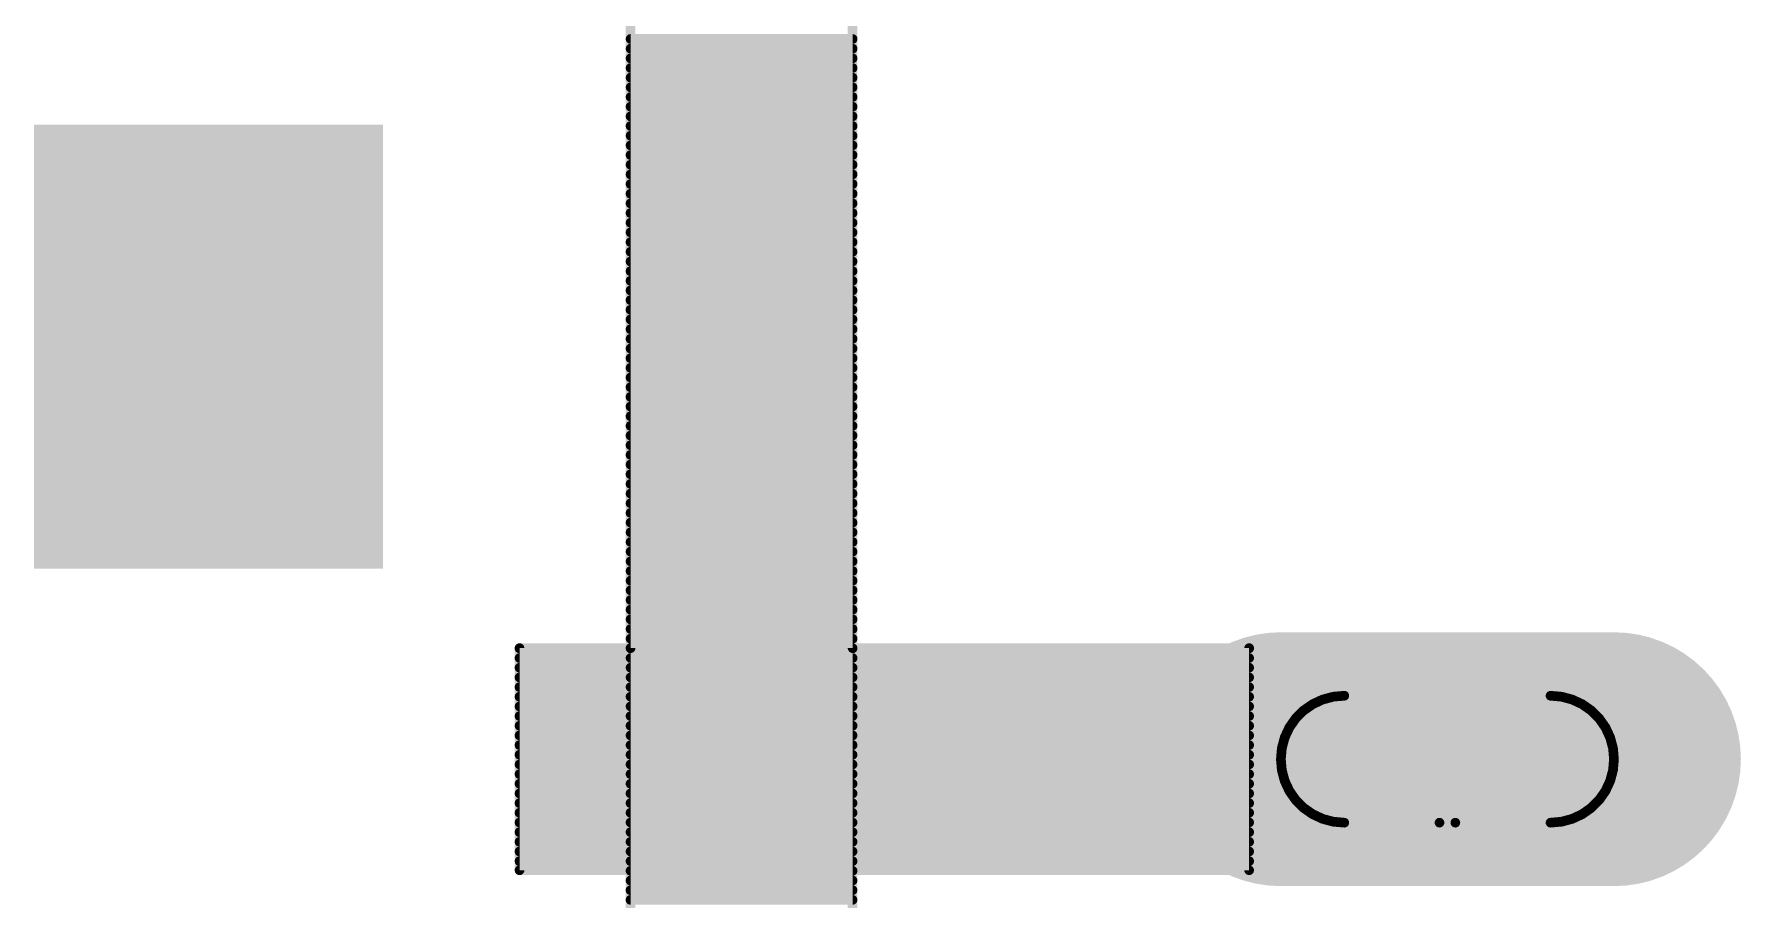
# Model space of a CAD drawing. Extents: x -25.1 to 38.2, y -27.2 to 27.2.
# Drawn here: x 11.35 to 38.25, y -13.72 to -0.08 of the extents above; entities that cross this region are included whole.
import ezdxf

# ---------------------------------------------------------------- set-up
doc = ezdxf.new("R2010")
doc.units = 0
doc.layers.add('29', color=253, linetype='CONTINUOUS')
doc.layers.add('30', color=253, linetype='CONTINUOUS')

# ---------------------------------------------------------------- blocks, each defined once
blk = doc.blocks.new('LONGP100')
at = {"const_width": 1}
blk.add_lwpolyline([(-0.5, 0), (0.5, 0)], dxfattribs=at)
at = {"const_width": 0.5}
for points in [[(-0.5, 0.25, 1), (-0.5, -0.25)], [(0.5, -0.25, 1), (0.5, 0.25)]]:
    blk.add_lwpolyline(points, format="xyb", dxfattribs=at)
blk = doc.blocks.new('RECT')
blk.add_solid([(-0.5, -0.5), (0.5, -0.5), (-0.5, 0.5), (0.5, 0.5)])

msp = doc.modelspace()

# ---------------------------------------------------------------- linework, layer by layer
at = {"layer": '29', "const_width": 0.1524}
for points in [[(20.75, -9.75), (20.75, 20)], [(24.25, 20), (24.25, -9.75)], [(20.75, -0.1524), (24.25, -0.1524)], [(20.75, -0.3048), (24.25, -0.3048)], [(20.75, -0.4572), (24.25, -0.4572)], [(20.75, -0.6096), (24.25, -0.6096)], [(20.75, -0.762), (24.25, -0.762)], [(20.75, -0.9144), (24.25, -0.9144)], [(20.75, -1.0668), (24.25, -1.0668)], [(20.75, -1.2192), (24.25, -1.2192)], [(20.75, -1.3716), (24.25, -1.3716)], [(20.75, -1.524), (24.25, -1.524)], [(20.75, -1.6764), (24.25, -1.6764)], [(20.75, -1.8288), (24.25, -1.8288)], [(20.75, -1.9812), (24.25, -1.9812)], [(20.75, -2.1336), (24.25, -2.1336)], [(20.75, -2.286), (24.25, -2.286)], [(20.75, -2.4384), (24.25, -2.4384)], [(20.75, -2.5908), (24.25, -2.5908)], [(20.75, -2.7432), (24.25, -2.7432)], [(20.75, -2.8956), (24.25, -2.8956)], [(20.75, -3.048), (24.25, -3.048)], [(20.75, -3.2004), (24.25, -3.2004)], [(20.75, -3.3528), (24.25, -3.3528)], [(20.75, -3.5052), (24.25, -3.5052)], [(20.75, -3.6576), (24.25, -3.6576)], [(20.75, -3.81), (24.25, -3.81)], [(20.75, -3.9624), (24.25, -3.9624)], [(20.75, -4.1148), (24.25, -4.1148)], [(20.75, -4.2672), (24.25, -4.2672)], [(20.75, -4.4196), (24.25, -4.4196)], [(20.75, -4.572), (24.25, -4.572)], [(20.75, -4.7244), (24.25, -4.7244)], [(20.75, -4.8768), (24.25, -4.8768)], [(20.75, -5.0292), (24.25, -5.0292)], [(20.75, -5.1816), (24.25, -5.1816)], [(20.75, -5.334), (24.25, -5.334)], [(20.75, -5.4864), (24.25, -5.4864)], [(20.75, -5.6388), (24.25, -5.6388)], [(20.75, -5.7912), (24.25, -5.7912)], [(20.75, -5.9436), (24.25, -5.9436)], [(20.75, -6.096), (24.25, -6.096)], [(20.75, -6.2484), (24.25, -6.2484)], [(20.75, -6.4008), (24.25, -6.4008)], [(20.75, -6.5532), (24.25, -6.5532)], [(20.75, -6.7056), (24.25, -6.7056)], [(20.75, -6.858), (24.25, -6.858)], [(20.75, -7.0104), (24.25, -7.0104)], [(20.75, -7.1628), (24.25, -7.1628)], [(20.75, -7.3152), (24.25, -7.3152)], [(20.75, -7.4676), (24.25, -7.4676)], [(20.75, -7.62), (24.25, -7.62)], [(20.75, -7.7724), (24.25, -7.7724)], [(20.75, -7.9248), (24.25, -7.9248)], [(20.75, -8.0772), (24.25, -8.0772)], [(20.75, -8.2296), (24.25, -8.2296)], [(20.75, -8.382), (24.25, -8.382)], [(20.75, -8.5344), (24.25, -8.5344)], [(20.75, -8.6868), (24.25, -8.6868)], [(20.75, -8.8392), (24.25, -8.8392)], [(20.75, -8.9916), (24.25, -8.9916)], [(20.75, -9.144), (24.25, -9.144)], [(20.75, -9.2964), (24.25, -9.2964)], [(20.75, -9.4488), (24.25, -9.4488)], [(19, -13.25), (19, -9.75)], [(19, -9.75), (30.5, -9.75)], [(19, -9.7536), (30.5, -9.7536)], [(20.75, -9.6012), (24.25, -9.6012)], [(24.25, -9.75), (20.75, -9.75)], [(30.5, -9.75), (30.5, -13.25)], [(19, -9.906), (30.5, -9.906)], [(19, -10.0584), (30.5, -10.0584)], [(19, -10.2108), (30.5, -10.2108)], [(19, -10.3632), (30.5, -10.3632)], [(19, -10.5156), (30.5, -10.5156)], [(31.5, -10.634), (31.658, -10.5603)], [(31.658, -10.5603), (31.8264, -10.5152)], [(31.8248, -10.5156), (35.4252, -10.5156)], [(31.8264, -10.5152), (32, -10.5)], [(32, -10.5), (35.25, -10.5)], [(35.25, -10.5), (35.4236, -10.5152)], [(35.4236, -10.5152), (35.592, -10.5603)], [(35.592, -10.5603), (35.75, -10.634)], [(19, -10.668), (30.5, -10.668)], [(19, -10.8204), (30.5, -10.8204)], [(31.234, -10.8572), (31.3572, -10.734)], [(31.2708, -10.8204), (35.9792, -10.8204)], [(31.3572, -10.734), (31.5, -10.634)], [(31.4514, -10.668), (35.7986, -10.668)], [(35.75, -10.634), (35.8928, -10.734)], [(35.8928, -10.734), (36.016, -10.8572)], [(19, -10.9728), (30.5, -10.9728)], [(31.0603, -11.158), (31.134, -11)], [(31.134, -11), (31.234, -10.8572)], [(31.153, -10.9728), (36.097, -10.9728)], [(36.016, -10.8572), (36.116, -11)], [(36.116, -11), (36.1897, -11.158)], [(19, -11.1252), (30.5, -11.1252)], [(19, -11.2776), (30.5, -11.2776)], [(31, -11.5), (31.0152, -11.3264)], [(31.0152, -11.3264), (31.0603, -11.158)], [(31.0283, -11.2776), (36.2217, -11.2776)], [(31.0756, -11.1252), (36.1744, -11.1252)], [(36.1897, -11.158), (36.2348, -11.3264)], [(36.2348, -11.3264), (36.25, -11.5)], [(19, -11.43), (30.5, -11.43)], [(19, -11.5824), (30.5, -11.5824)], [(31.0152, -11.6736), (31, -11.5)], [(31.0061, -11.43), (36.2439, -11.43)], [(31.0072, -11.5824), (36.2428, -11.5824)], [(36.25, -11.5), (36.2348, -11.6736)], [(19, -11.7348), (30.5, -11.7348)], [(19, -11.8872), (30.5, -11.8872)], [(31.0603, -11.842), (31.0152, -11.6736)], [(31.0316, -11.7348), (36.2184, -11.7348)], [(31.134, -12), (31.0603, -11.842)], [(31.0814, -11.8872), (36.1686, -11.8872)], [(36.1897, -11.842), (36.116, -12)], [(36.2348, -11.6736), (36.1897, -11.842)], [(19, -12.0396), (30.5, -12.0396)], [(31.234, -12.1428), (31.134, -12)], [(31.1617, -12.0396), (36.0883, -12.0396)], [(31.3572, -12.266), (31.234, -12.1428)], [(36.016, -12.1428), (35.8928, -12.266)], [(36.116, -12), (36.016, -12.1428)], [(19, -12.192), (30.5, -12.192)], [(19, -12.3444), (30.5, -12.3444)], [(31.2832, -12.192), (35.9668, -12.192)], [(31.5, -12.366), (31.3572, -12.266)], [(31.4691, -12.3444), (35.7809, -12.3444)], [(31.658, -12.4397), (31.5, -12.366)], [(31.8264, -12.4848), (31.658, -12.4397)], [(35.592, -12.4397), (35.4236, -12.4848)], [(35.75, -12.366), (35.592, -12.4397)], [(35.8928, -12.266), (35.75, -12.366)], [(19, -12.4968), (30.5, -12.4968)], [(19, -12.6492), (30.5, -12.6492)], [(32, -12.5), (31.8264, -12.4848)], [(31.9634, -12.4968), (35.2866, -12.4968)], [(33.5, -12.5), (32, -12.5)], [(35.25, -12.5), (33.5, -12.5)], [(35.4236, -12.4848), (35.25, -12.5)], [(19, -12.8016), (30.5, -12.8016)], [(19, -12.954), (30.5, -12.954)], [(19, -13.1064), (30.5, -13.1064)], [(30.5, -13.25), (19, -13.25)]]:
    msp.add_lwpolyline(points, dxfattribs=at)
at = {"layer": '29', "const_width": 0.0762}
for points in [[(20.75, -0.1143, 1), (20.75, -0.1905)], [(20.75, -0.2667, 1), (20.75, -0.3429)], [(24.25, -0.1905, 1), (24.25, -0.1143)], [(24.25, -0.3429, 1), (24.25, -0.2667)], [(20.75, -0.4191, 1), (20.75, -0.4953)], [(20.75, -0.5715, 1), (20.75, -0.6477)], [(24.25, -0.4953, 1), (24.25, -0.4191)], [(24.25, -0.6477, 1), (24.25, -0.5715)], [(20.75, -0.7239, 1), (20.75, -0.8001)], [(24.25, -0.8001, 1), (24.25, -0.7239)], [(20.75, -0.8763, 1), (20.75, -0.9525)], [(20.75, -1.0287, 1), (20.75, -1.1049)], [(24.25, -0.9525, 1), (24.25, -0.8763)], [(24.25, -1.1049, 1), (24.25, -1.0287)], [(20.75, -1.1811, 1), (20.75, -1.2573)], [(20.75, -1.3335, 1), (20.75, -1.4097)], [(24.25, -1.2573, 1), (24.25, -1.1811)], [(24.25, -1.4097, 1), (24.25, -1.3335)], [(20.75, -1.4859, 1), (20.75, -1.5621)], [(20.75, -1.6383, 1), (20.75, -1.7145)], [(24.25, -1.5621, 1), (24.25, -1.4859)], [(24.25, -1.7145, 1), (24.25, -1.6383)], [(20.75, -1.7907, 1), (20.75, -1.8669)], [(24.25, -1.8669, 1), (24.25, -1.7907)], [(20.75, -1.9431, 1), (20.75, -2.0193)], [(20.75, -2.0955, 1), (20.75, -2.1717)], [(24.25, -2.0193, 1), (24.25, -1.9431)], [(24.25, -2.1717, 1), (24.25, -2.0955)], [(20.75, -2.2479, 1), (20.75, -2.3241)], [(20.75, -2.4003, 1), (20.75, -2.4765)], [(24.25, -2.3241, 1), (24.25, -2.2479)], [(24.25, -2.4765, 1), (24.25, -2.4003)], [(20.75, -2.5527, 1), (20.75, -2.6289)], [(20.75, -2.7051, 1), (20.75, -2.7813)], [(24.25, -2.6289, 1), (24.25, -2.5527)], [(24.25, -2.7813, 1), (24.25, -2.7051)], [(20.75, -2.8575, 1), (20.75, -2.9337)], [(24.25, -2.9337, 1), (24.25, -2.8575)], [(20.75, -3.0099, 1), (20.75, -3.0861)], [(20.75, -3.1623, 1), (20.75, -3.2385)], [(24.25, -3.0861, 1), (24.25, -3.0099)], [(24.25, -3.2385, 1), (24.25, -3.1623)], [(20.75, -3.3147, 1), (20.75, -3.3909)], [(20.75, -3.4671, 1), (20.75, -3.5433)], [(24.25, -3.3909, 1), (24.25, -3.3147)], [(24.25, -3.5433, 1), (24.25, -3.4671)], [(20.75, -3.6195, 1), (20.75, -3.6957)], [(20.75, -3.7719, 1), (20.75, -3.8481)], [(24.25, -3.6957, 1), (24.25, -3.6195)], [(24.25, -3.8481, 1), (24.25, -3.7719)], [(20.75, -3.9243, 1), (20.75, -4.0005)], [(24.25, -4.0005, 1), (24.25, -3.9243)], [(20.75, -4.0767, 1), (20.75, -4.1529)], [(20.75, -4.2291, 1), (20.75, -4.3053)], [(24.25, -4.1529, 1), (24.25, -4.0767)], [(24.25, -4.3053, 1), (24.25, -4.2291)], [(20.75, -4.3815, 1), (20.75, -4.4577)], [(20.75, -4.5339, 1), (20.75, -4.6101)], [(24.25, -4.4577, 1), (24.25, -4.3815)], [(24.25, -4.6101, 1), (24.25, -4.5339)], [(20.75, -4.6863, 1), (20.75, -4.7625)], [(20.75, -4.8387, 1), (20.75, -4.9149)], [(24.25, -4.7625, 1), (24.25, -4.6863)], [(24.25, -4.9149, 1), (24.25, -4.8387)], [(20.75, -4.9911, 1), (20.75, -5.0673)], [(20.75, -5.1435, 1), (20.75, -5.2197)], [(24.25, -5.0673, 1), (24.25, -4.9911)], [(24.25, -5.2197, 1), (24.25, -5.1435)], [(20.75, -5.2959, 1), (20.75, -5.3721)], [(24.25, -5.3721, 1), (24.25, -5.2959)], [(20.75, -5.4483, 1), (20.75, -5.5245)], [(20.75, -5.6007, 1), (20.75, -5.6769)], [(24.25, -5.5245, 1), (24.25, -5.4483)], [(24.25, -5.6769, 1), (24.25, -5.6007)], [(20.75, -5.7531, 1), (20.75, -5.8293)], [(20.75, -5.9055, 1), (20.75, -5.9817)], [(24.25, -5.8293, 1), (24.25, -5.7531)], [(24.25, -5.9817, 1), (24.25, -5.9055)], [(20.75, -6.0579, 1), (20.75, -6.1341)], [(20.75, -6.2103, 1), (20.75, -6.2865)], [(24.25, -6.1341, 1), (24.25, -6.0579)], [(24.25, -6.2865, 1), (24.25, -6.2103)], [(20.75, -6.3627, 1), (20.75, -6.4389)], [(24.25, -6.4389, 1), (24.25, -6.3627)], [(20.75, -6.5151, 1), (20.75, -6.5913)], [(20.75, -6.6675, 1), (20.75, -6.7437)], [(24.25, -6.5913, 1), (24.25, -6.5151)], [(24.25, -6.7437, 1), (24.25, -6.6675)], [(20.75, -6.8199, 1), (20.75, -6.8961)], [(20.75, -6.9723, 1), (20.75, -7.0485)], [(24.25, -6.8961, 1), (24.25, -6.8199)], [(24.25, -7.0485, 1), (24.25, -6.9723)], [(20.75, -7.1247, 1), (20.75, -7.2009)], [(20.75, -7.2771, 1), (20.75, -7.3533)], [(24.25, -7.2009, 1), (24.25, -7.1247)], [(24.25, -7.3533, 1), (24.25, -7.2771)], [(20.75, -7.4295, 1), (20.75, -7.5057)], [(24.25, -7.5057, 1), (24.25, -7.4295)], [(20.75, -7.5819, 1), (20.75, -7.6581)], [(20.75, -7.7343, 1), (20.75, -7.8105)], [(24.25, -7.6581, 1), (24.25, -7.5819)], [(24.25, -7.8105, 1), (24.25, -7.7343)], [(20.75, -7.8867, 1), (20.75, -7.9629)], [(20.75, -8.0391, 1), (20.75, -8.1153)], [(24.25, -7.9629, 1), (24.25, -7.8867)], [(24.25, -8.1153, 1), (24.25, -8.0391)], [(20.75, -8.1915, 1), (20.75, -8.2677)], [(20.75, -8.3439, 1), (20.75, -8.4201)], [(24.25, -8.2677, 1), (24.25, -8.1915)], [(24.25, -8.4201, 1), (24.25, -8.3439)], [(20.75, -8.4963, 1), (20.75, -8.5725)], [(24.25, -8.5725, 1), (24.25, -8.4963)], [(20.75, -8.6487, 1), (20.75, -8.7249)], [(20.75, -8.8011, 1), (20.75, -8.8773)], [(24.25, -8.7249, 1), (24.25, -8.6487)], [(24.25, -8.8773, 1), (24.25, -8.8011)], [(20.75, -8.9535, 1), (20.75, -9.0297)], [(20.75, -9.1059, 1), (20.75, -9.1821)], [(24.25, -9.0297, 1), (24.25, -8.9535)], [(24.25, -9.1821, 1), (24.25, -9.1059)], [(20.75, -9.2583, 1), (20.75, -9.3345)], [(20.75, -9.4107, 1), (20.75, -9.4869)], [(24.25, -9.3345, 1), (24.25, -9.2583)], [(24.25, -9.4869, 1), (24.25, -9.4107)], [(19.0381, -9.75, 1), (18.9619, -9.75)], [(19, -9.7119, 1), (19, -9.7881)], [(19, -9.7155, 1), (19, -9.7917)], [(20.75, -9.5631, 1), (20.75, -9.6393)], [(20.75, -9.7119, 1), (20.75, -9.7881)], [(24.25, -9.6393, 1), (24.25, -9.5631)], [(24.25, -9.7881, 1), (24.25, -9.7119)], [(30.5381, -9.75, 1), (30.4619, -9.75)], [(30.5, -9.7881, 1), (30.5, -9.7119)], [(30.5, -9.7917, 1), (30.5, -9.7155)], [(19, -9.8679, 1), (19, -9.9441)], [(20.7119, -9.75, 1), (20.7881, -9.75)], [(24.2119, -9.75, 1), (24.2881, -9.75)], [(30.5, -9.9441, 1), (30.5, -9.8679)], [(19, -10.0203, 1), (19, -10.0965)], [(19, -10.1727, 1), (19, -10.2489)], [(30.5, -10.0965, 1), (30.5, -10.0203)], [(30.5, -10.2489, 1), (30.5, -10.1727)], [(19, -10.3251, 1), (19, -10.4013)], [(19, -10.4775, 1), (19, -10.5537)], [(30.5, -10.4013, 1), (30.5, -10.3251)], [(30.5, -10.5537, 1), (30.5, -10.4775)], [(31.6481, -10.5235, 1), (31.6678, -10.5971)], [(31.6741, -10.5948, 1), (31.6419, -10.5258)], [(31.8248, -10.4775, 1), (31.8248, -10.5537)], [(31.823, -10.4772, 1), (31.8297, -10.5531)], [(31.8362, -10.552, 1), (31.8165, -10.4784)], [(32, -10.4619, 1), (32, -10.5381)], [(32.0033, -10.538, 1), (31.9967, -10.462)], [(35.2533, -10.462, 1), (35.2467, -10.538)], [(35.25, -10.5381, 1), (35.25, -10.4619)], [(35.4335, -10.4784, 1), (35.4138, -10.552)], [(35.4203, -10.5531, 1), (35.427, -10.4772)], [(35.4252, -10.5537, 1), (35.4252, -10.4775)], [(35.6081, -10.5258, 1), (35.5759, -10.5948)], [(35.5822, -10.5971, 1), (35.6019, -10.5235)], [(19, -10.6299, 1), (19, -10.7061)], [(19, -10.7823, 1), (19, -10.8585)], [(30.5, -10.7061, 1), (30.5, -10.6299)], [(30.5, -10.8585, 1), (30.5, -10.7823)], [(31.2708, -10.7823, 1), (31.2708, -10.8585)], [(31.3354, -10.7027, 1), (31.3791, -10.7652)], [(31.3842, -10.7609, 1), (31.3303, -10.707)], [(31.4514, -10.6299, 1), (31.4514, -10.7061)], [(31.4839, -10.5994, 1), (31.5161, -10.6685)], [(31.5219, -10.6652, 1), (31.4781, -10.6028)], [(35.7719, -10.6028, 1), (35.7281, -10.6652)], [(35.7339, -10.6685, 1), (35.7661, -10.5994)], [(35.7986, -10.7061, 1), (35.7986, -10.6299)], [(35.9197, -10.707, 1), (35.8658, -10.7609)], [(35.8709, -10.7652, 1), (35.9146, -10.7027)], [(35.9792, -10.8585, 1), (35.9792, -10.7823)], [(19, -10.9347, 1), (19, -11.0109)], [(30.5, -11.0109, 1), (30.5, -10.9347)], [(31.1028, -10.9781, 1), (31.1652, -11.0219)], [(31.1685, -11.0161, 1), (31.0994, -10.9839)], [(31.153, -10.9347, 1), (31.153, -11.0109)], [(31.207, -10.8303, 1), (31.2609, -10.8842)], [(31.2652, -10.8791, 1), (31.2027, -10.8354)], [(36.0473, -10.8354, 1), (35.9848, -10.8791)], [(35.9891, -10.8842, 1), (36.043, -10.8303)], [(36.1506, -10.9839, 1), (36.0815, -11.0161)], [(36.0848, -11.0219, 1), (36.1472, -10.9781)], [(36.097, -11.0109, 1), (36.097, -10.9347)], [(19, -11.0871, 1), (19, -11.1633)], [(19, -11.2395, 1), (19, -11.3157)], [(30.5, -11.1633, 1), (30.5, -11.0871)], [(30.5, -11.3157, 1), (30.5, -11.2395)], [(30.9784, -11.3165, 1), (31.052, -11.3362)], [(31.0531, -11.3297, 1), (30.9772, -11.323)], [(31.0283, -11.2395, 1), (31.0283, -11.3157)], [(31.0258, -11.1419, 1), (31.0948, -11.1741)], [(31.0971, -11.1678, 1), (31.0235, -11.1481)], [(31.0756, -11.0871, 1), (31.0756, -11.1633)], [(36.2265, -11.1481, 1), (36.1529, -11.1678)], [(36.1552, -11.1741, 1), (36.2242, -11.1419)], [(36.1744, -11.1633, 1), (36.1744, -11.0871)], [(36.2728, -11.323, 1), (36.1969, -11.3297)], [(36.198, -11.3362, 1), (36.2716, -11.3165)], [(36.2217, -11.3157, 1), (36.2217, -11.2395)], [(19, -11.3919, 1), (19, -11.4681)], [(19, -11.5443, 1), (19, -11.6205)], [(30.5, -11.4681, 1), (30.5, -11.3919)], [(30.5, -11.6205, 1), (30.5, -11.5443)], [(31.038, -11.4967, 1), (30.962, -11.5033)], [(30.962, -11.4967, 1), (31.038, -11.5033)], [(31.0061, -11.3919, 1), (31.0061, -11.4681)], [(31.0072, -11.5443, 1), (31.0072, -11.6205)], [(36.288, -11.5033, 1), (36.212, -11.4967)], [(36.212, -11.5033, 1), (36.288, -11.4967)], [(36.2428, -11.6205, 1), (36.2428, -11.5443)], [(36.2439, -11.4681, 1), (36.2439, -11.3919)], [(19, -11.6967, 1), (19, -11.7729)], [(19, -11.8491, 1), (19, -11.9253)], [(30.5, -11.7729, 1), (30.5, -11.6967)], [(30.5, -11.9253, 1), (30.5, -11.8491)], [(31.052, -11.6638, 1), (30.9784, -11.6835)], [(30.9772, -11.677, 1), (31.0531, -11.6703)], [(31.0316, -11.6967, 1), (31.0316, -11.7729)], [(31.0948, -11.8259, 1), (31.0258, -11.8581)], [(31.0235, -11.8519, 1), (31.0971, -11.8322)], [(31.0814, -11.8491, 1), (31.0814, -11.9253)], [(36.1529, -11.8322, 1), (36.2265, -11.8519)], [(36.2242, -11.8581, 1), (36.1552, -11.8259)], [(36.1686, -11.9253, 1), (36.1686, -11.8491)], [(36.1969, -11.6703, 1), (36.2728, -11.677)], [(36.2716, -11.6835, 1), (36.198, -11.6638)], [(36.2184, -11.7729, 1), (36.2184, -11.6967)], [(19, -12.0015, 1), (19, -12.0777)], [(30.5, -12.0777, 1), (30.5, -12.0015)], [(31.1652, -11.9781, 1), (31.1028, -12.0219)], [(31.0994, -12.0161, 1), (31.1685, -11.9839)], [(31.1617, -12.0015, 1), (31.1617, -12.0777)], [(31.2609, -12.1158, 1), (31.207, -12.1697)], [(31.2027, -12.1646, 1), (31.2652, -12.1209)], [(35.9848, -12.1209, 1), (36.0473, -12.1646)], [(36.043, -12.1697, 1), (35.9891, -12.1158)], [(36.0815, -11.9839, 1), (36.1506, -12.0161)], [(36.1472, -12.0219, 1), (36.0848, -11.9781)], [(36.0883, -12.0777, 1), (36.0883, -12.0015)], [(19, -12.1539, 1), (19, -12.2301)], [(19, -12.3063, 1), (19, -12.3825)], [(30.5, -12.2301, 1), (30.5, -12.1539)], [(30.5, -12.3825, 1), (30.5, -12.3063)], [(31.2832, -12.1539, 1), (31.2832, -12.2301)], [(31.3791, -12.2348, 1), (31.3354, -12.2973)], [(31.3303, -12.293, 1), (31.3842, -12.2391)], [(31.4691, -12.3063, 1), (31.4691, -12.3825)], [(31.5161, -12.3315, 1), (31.4839, -12.4006)], [(31.4781, -12.3972, 1), (31.5219, -12.3348)], [(31.6678, -12.4029, 1), (31.6481, -12.4765)], [(31.6419, -12.4742, 1), (31.6741, -12.4052)], [(35.5759, -12.4052, 1), (35.6081, -12.4742)], [(35.6019, -12.4765, 1), (35.5822, -12.4029)], [(35.7281, -12.3348, 1), (35.7719, -12.3972)], [(35.7661, -12.4006, 1), (35.7339, -12.3315)], [(35.7809, -12.3825, 1), (35.7809, -12.3063)], [(35.8658, -12.2391, 1), (35.9197, -12.293)], [(35.9146, -12.2973, 1), (35.8709, -12.2348)], [(35.9668, -12.2301, 1), (35.9668, -12.1539)], [(19, -12.4587, 1), (19, -12.5349)], [(19, -12.6111, 1), (19, -12.6873)], [(30.5, -12.5349, 1), (30.5, -12.4587)], [(30.5, -12.6873, 1), (30.5, -12.6111)], [(31.8297, -12.4469, 1), (31.823, -12.5228)], [(31.8165, -12.5216, 1), (31.8362, -12.448)], [(31.9634, -12.4587, 1), (31.9634, -12.5349)], [(32, -12.4619, 1), (32, -12.5381)], [(31.9967, -12.538, 1), (32.0033, -12.462)], [(33.5, -12.4619, 1), (33.5, -12.5381)], [(33.5, -12.5381, 1), (33.5, -12.4619)], [(35.2467, -12.462, 1), (35.2533, -12.538)], [(35.25, -12.5381, 1), (35.25, -12.4619)], [(35.2866, -12.5349, 1), (35.2866, -12.4587)], [(35.4138, -12.448, 1), (35.4335, -12.5216)], [(35.427, -12.5228, 1), (35.4203, -12.4469)], [(19, -12.7635, 1), (19, -12.8397)], [(19, -12.9159, 1), (19, -12.9921)], [(30.5, -12.8397, 1), (30.5, -12.7635)], [(30.5, -12.9921, 1), (30.5, -12.9159)], [(19, -13.0683, 1), (19, -13.1445)], [(19, -13.2119, 1), (19, -13.2881)], [(30.5, -13.1445, 1), (30.5, -13.0683)], [(30.5, -13.2881, 1), (30.5, -13.2119)], [(18.9619, -13.25, 1), (19.0381, -13.25)], [(30.4619, -13.25, 1), (30.5381, -13.25)]]:
    msp.add_lwpolyline(points, format="xyb", dxfattribs=at)
at = {"layer": '30', "const_width": 0.1524}
for points in [[(20.75, 9.75), (20.75, -20)], [(24.25, -20), (24.25, 9.75)], [(20.75, -0.1524), (24.25, -0.1524)], [(20.75, -0.3048), (24.25, -0.3048)], [(20.75, -0.4572), (24.25, -0.4572)], [(20.75, -0.6096), (24.25, -0.6096)], [(20.75, -0.762), (24.25, -0.762)], [(20.75, -0.9144), (24.25, -0.9144)], [(20.75, -1.0668), (24.25, -1.0668)], [(20.75, -1.2192), (24.25, -1.2192)], [(20.75, -1.3716), (24.25, -1.3716)], [(20.75, -1.524), (24.25, -1.524)], [(20.75, -1.6764), (24.25, -1.6764)], [(20.75, -1.8288), (24.25, -1.8288)], [(20.75, -1.9812), (24.25, -1.9812)], [(20.75, -2.1336), (24.25, -2.1336)], [(20.75, -2.286), (24.25, -2.286)], [(20.75, -2.4384), (24.25, -2.4384)], [(20.75, -2.5908), (24.25, -2.5908)], [(20.75, -2.7432), (24.25, -2.7432)], [(20.75, -2.8956), (24.25, -2.8956)], [(20.75, -3.048), (24.25, -3.048)], [(20.75, -3.2004), (24.25, -3.2004)], [(20.75, -3.3528), (24.25, -3.3528)], [(20.75, -3.5052), (24.25, -3.5052)], [(20.75, -3.6576), (24.25, -3.6576)], [(20.75, -3.81), (24.25, -3.81)], [(20.75, -3.9624), (24.25, -3.9624)], [(20.75, -4.1148), (24.25, -4.1148)], [(20.75, -4.2672), (24.25, -4.2672)], [(20.75, -4.4196), (24.25, -4.4196)], [(20.75, -4.572), (24.25, -4.572)], [(20.75, -4.7244), (24.25, -4.7244)], [(20.75, -4.8768), (24.25, -4.8768)], [(20.75, -5.0292), (24.25, -5.0292)], [(20.75, -5.1816), (24.25, -5.1816)], [(20.75, -5.334), (24.25, -5.334)], [(20.75, -5.4864), (24.25, -5.4864)], [(20.75, -5.6388), (24.25, -5.6388)], [(20.75, -5.7912), (24.25, -5.7912)], [(20.75, -5.9436), (24.25, -5.9436)], [(20.75, -6.096), (24.25, -6.096)], [(20.75, -6.2484), (24.25, -6.2484)], [(20.75, -6.4008), (24.25, -6.4008)], [(20.75, -6.5532), (24.25, -6.5532)], [(20.75, -6.7056), (24.25, -6.7056)], [(20.75, -6.858), (24.25, -6.858)], [(20.75, -7.0104), (24.25, -7.0104)], [(20.75, -7.1628), (24.25, -7.1628)], [(20.75, -7.3152), (24.25, -7.3152)], [(20.75, -7.4676), (24.25, -7.4676)], [(20.75, -7.62), (24.25, -7.62)], [(20.75, -7.7724), (24.25, -7.7724)], [(20.75, -7.9248), (24.25, -7.9248)], [(20.75, -8.0772), (24.25, -8.0772)], [(20.75, -8.2296), (24.25, -8.2296)], [(20.75, -8.382), (24.25, -8.382)], [(20.75, -8.5344), (24.25, -8.5344)], [(20.75, -8.6868), (24.25, -8.6868)], [(20.75, -8.8392), (24.25, -8.8392)], [(20.75, -8.9916), (24.25, -8.9916)], [(20.75, -9.144), (24.25, -9.144)], [(20.75, -9.2964), (24.25, -9.2964)], [(20.75, -9.4488), (24.25, -9.4488)], [(20.75, -9.6012), (24.25, -9.6012)], [(20.75, -9.7536), (24.25, -9.7536)], [(20.75, -9.906), (24.25, -9.906)], [(20.75, -10.0584), (24.25, -10.0584)], [(20.75, -10.2108), (24.25, -10.2108)], [(20.75, -10.3632), (24.25, -10.3632)], [(20.75, -10.5156), (24.25, -10.5156)], [(31.658, -10.5603), (31.5, -10.634)], [(31.8264, -10.5152), (31.658, -10.5603)], [(31.8248, -10.5156), (35.4252, -10.5156)], [(32, -10.5), (31.8264, -10.5152)], [(35.25, -10.5), (32, -10.5)], [(35.4236, -10.5152), (35.25, -10.5)], [(35.592, -10.5603), (35.4236, -10.5152)], [(35.75, -10.634), (35.592, -10.5603)], [(20.75, -10.668), (24.25, -10.668)], [(20.75, -10.8204), (24.25, -10.8204)], [(31.3572, -10.734), (31.234, -10.8572)], [(31.2708, -10.8204), (35.9792, -10.8204)], [(31.5, -10.634), (31.3572, -10.734)], [(31.4514, -10.668), (35.7986, -10.668)], [(35.8928, -10.734), (35.75, -10.634)], [(36.016, -10.8572), (35.8928, -10.734)], [(20.75, -10.9728), (24.25, -10.9728)], [(31.134, -11), (31.0603, -11.158)], [(31.234, -10.8572), (31.134, -11)], [(31.153, -10.9728), (36.097, -10.9728)], [(36.116, -11), (36.016, -10.8572)], [(36.1897, -11.158), (36.116, -11)], [(20.75, -11.1252), (24.25, -11.1252)], [(20.75, -11.2776), (24.25, -11.2776)], [(31.0152, -11.3264), (31, -11.5)], [(31.0603, -11.158), (31.0152, -11.3264)], [(31.0283, -11.2776), (36.2217, -11.2776)], [(31.0756, -11.1252), (36.1744, -11.1252)], [(36.2348, -11.3264), (36.1897, -11.158)], [(36.25, -11.5), (36.2348, -11.3264)], [(20.75, -11.43), (24.25, -11.43)], [(20.75, -11.5824), (24.25, -11.5824)], [(31, -11.5), (31.0152, -11.6736)], [(31.0061, -11.43), (36.2439, -11.43)], [(31.0072, -11.5824), (36.2428, -11.5824)], [(36.2348, -11.6736), (36.25, -11.5)], [(20.75, -11.7348), (24.25, -11.7348)], [(20.75, -11.8872), (24.25, -11.8872)], [(31.0152, -11.6736), (31.0603, -11.842)], [(31.0316, -11.7348), (36.2184, -11.7348)], [(31.0603, -11.842), (31.134, -12)], [(31.0814, -11.8872), (36.1686, -11.8872)], [(36.116, -12), (36.1897, -11.842)], [(36.1897, -11.842), (36.2348, -11.6736)], [(20.75, -12.0396), (24.25, -12.0396)], [(31.134, -12), (31.234, -12.1428)], [(31.1617, -12.0396), (36.0883, -12.0396)], [(31.234, -12.1428), (31.3572, -12.266)], [(35.8928, -12.266), (36.016, -12.1428)], [(36.016, -12.1428), (36.116, -12)], [(20.75, -12.192), (24.25, -12.192)], [(20.75, -12.3444), (24.25, -12.3444)], [(31.2832, -12.192), (35.9668, -12.192)], [(31.3572, -12.266), (31.5, -12.366)], [(31.4691, -12.3444), (35.7809, -12.3444)], [(31.5, -12.366), (31.658, -12.4397)], [(31.658, -12.4397), (31.8264, -12.4848)], [(35.4236, -12.4848), (35.592, -12.4397)], [(35.592, -12.4397), (35.75, -12.366)], [(35.75, -12.366), (35.8928, -12.266)], [(20.75, -12.4968), (24.25, -12.4968)], [(20.75, -12.6492), (24.25, -12.6492)], [(31.8264, -12.4848), (32, -12.5)], [(31.9634, -12.4968), (35.2866, -12.4968)], [(32, -12.5), (33.75, -12.5)], [(33.75, -12.5), (35.25, -12.5)], [(35.25, -12.5), (35.4236, -12.4848)], [(20.75, -12.8016), (24.25, -12.8016)], [(20.75, -12.954), (24.25, -12.954)], [(20.75, -13.1064), (24.25, -13.1064)], [(20.75, -13.2588), (24.25, -13.2588)], [(20.75, -13.4112), (24.25, -13.4112)], [(20.75, -13.5636), (24.25, -13.5636)], [(20.75, -13.716), (24.25, -13.716)]]:
    msp.add_lwpolyline(points, dxfattribs=at)
at = {"layer": '30', "const_width": 0.0762}
for points in [[(20.75, -0.1143, 1), (20.75, -0.1905)], [(20.75, -0.2667, 1), (20.75, -0.3429)], [(24.25, -0.1905, 1), (24.25, -0.1143)], [(24.25, -0.3429, 1), (24.25, -0.2667)], [(20.75, -0.4191, 1), (20.75, -0.4953)], [(20.75, -0.5715, 1), (20.75, -0.6477)], [(24.25, -0.4953, 1), (24.25, -0.4191)], [(24.25, -0.6477, 1), (24.25, -0.5715)], [(20.75, -0.7239, 1), (20.75, -0.8001)], [(24.25, -0.8001, 1), (24.25, -0.7239)], [(20.75, -0.8763, 1), (20.75, -0.9525)], [(20.75, -1.0287, 1), (20.75, -1.1049)], [(24.25, -0.9525, 1), (24.25, -0.8763)], [(24.25, -1.1049, 1), (24.25, -1.0287)], [(20.75, -1.1811, 1), (20.75, -1.2573)], [(20.75, -1.3335, 1), (20.75, -1.4097)], [(24.25, -1.2573, 1), (24.25, -1.1811)], [(24.25, -1.4097, 1), (24.25, -1.3335)], [(20.75, -1.4859, 1), (20.75, -1.5621)], [(20.75, -1.6383, 1), (20.75, -1.7145)], [(24.25, -1.5621, 1), (24.25, -1.4859)], [(24.25, -1.7145, 1), (24.25, -1.6383)], [(20.75, -1.7907, 1), (20.75, -1.8669)], [(24.25, -1.8669, 1), (24.25, -1.7907)], [(20.75, -1.9431, 1), (20.75, -2.0193)], [(20.75, -2.0955, 1), (20.75, -2.1717)], [(24.25, -2.0193, 1), (24.25, -1.9431)], [(24.25, -2.1717, 1), (24.25, -2.0955)], [(20.75, -2.2479, 1), (20.75, -2.3241)], [(20.75, -2.4003, 1), (20.75, -2.4765)], [(24.25, -2.3241, 1), (24.25, -2.2479)], [(24.25, -2.4765, 1), (24.25, -2.4003)], [(20.75, -2.5527, 1), (20.75, -2.6289)], [(20.75, -2.7051, 1), (20.75, -2.7813)], [(24.25, -2.6289, 1), (24.25, -2.5527)], [(24.25, -2.7813, 1), (24.25, -2.7051)], [(20.75, -2.8575, 1), (20.75, -2.9337)], [(24.25, -2.9337, 1), (24.25, -2.8575)], [(20.75, -3.0099, 1), (20.75, -3.0861)], [(20.75, -3.1623, 1), (20.75, -3.2385)], [(24.25, -3.0861, 1), (24.25, -3.0099)], [(24.25, -3.2385, 1), (24.25, -3.1623)], [(20.75, -3.3147, 1), (20.75, -3.3909)], [(20.75, -3.4671, 1), (20.75, -3.5433)], [(24.25, -3.3909, 1), (24.25, -3.3147)], [(24.25, -3.5433, 1), (24.25, -3.4671)], [(20.75, -3.6195, 1), (20.75, -3.6957)], [(20.75, -3.7719, 1), (20.75, -3.8481)], [(24.25, -3.6957, 1), (24.25, -3.6195)], [(24.25, -3.8481, 1), (24.25, -3.7719)], [(20.75, -3.9243, 1), (20.75, -4.0005)], [(24.25, -4.0005, 1), (24.25, -3.9243)], [(20.75, -4.0767, 1), (20.75, -4.1529)], [(20.75, -4.2291, 1), (20.75, -4.3053)], [(24.25, -4.1529, 1), (24.25, -4.0767)], [(24.25, -4.3053, 1), (24.25, -4.2291)], [(20.75, -4.3815, 1), (20.75, -4.4577)], [(20.75, -4.5339, 1), (20.75, -4.6101)], [(24.25, -4.4577, 1), (24.25, -4.3815)], [(24.25, -4.6101, 1), (24.25, -4.5339)], [(20.75, -4.6863, 1), (20.75, -4.7625)], [(20.75, -4.8387, 1), (20.75, -4.9149)], [(24.25, -4.7625, 1), (24.25, -4.6863)], [(24.25, -4.9149, 1), (24.25, -4.8387)], [(20.75, -4.9911, 1), (20.75, -5.0673)], [(20.75, -5.1435, 1), (20.75, -5.2197)], [(24.25, -5.0673, 1), (24.25, -4.9911)], [(24.25, -5.2197, 1), (24.25, -5.1435)], [(20.75, -5.2959, 1), (20.75, -5.3721)], [(24.25, -5.3721, 1), (24.25, -5.2959)], [(20.75, -5.4483, 1), (20.75, -5.5245)], [(20.75, -5.6007, 1), (20.75, -5.6769)], [(24.25, -5.5245, 1), (24.25, -5.4483)], [(24.25, -5.6769, 1), (24.25, -5.6007)], [(20.75, -5.7531, 1), (20.75, -5.8293)], [(20.75, -5.9055, 1), (20.75, -5.9817)], [(24.25, -5.8293, 1), (24.25, -5.7531)], [(24.25, -5.9817, 1), (24.25, -5.9055)], [(20.75, -6.0579, 1), (20.75, -6.1341)], [(20.75, -6.2103, 1), (20.75, -6.2865)], [(24.25, -6.1341, 1), (24.25, -6.0579)], [(24.25, -6.2865, 1), (24.25, -6.2103)], [(20.75, -6.3627, 1), (20.75, -6.4389)], [(24.25, -6.4389, 1), (24.25, -6.3627)], [(20.75, -6.5151, 1), (20.75, -6.5913)], [(20.75, -6.6675, 1), (20.75, -6.7437)], [(24.25, -6.5913, 1), (24.25, -6.5151)], [(24.25, -6.7437, 1), (24.25, -6.6675)], [(20.75, -6.8199, 1), (20.75, -6.8961)], [(20.75, -6.9723, 1), (20.75, -7.0485)], [(24.25, -6.8961, 1), (24.25, -6.8199)], [(24.25, -7.0485, 1), (24.25, -6.9723)], [(20.75, -7.1247, 1), (20.75, -7.2009)], [(20.75, -7.2771, 1), (20.75, -7.3533)], [(24.25, -7.2009, 1), (24.25, -7.1247)], [(24.25, -7.3533, 1), (24.25, -7.2771)], [(20.75, -7.4295, 1), (20.75, -7.5057)], [(24.25, -7.5057, 1), (24.25, -7.4295)], [(20.75, -7.5819, 1), (20.75, -7.6581)], [(20.75, -7.7343, 1), (20.75, -7.8105)], [(24.25, -7.6581, 1), (24.25, -7.5819)], [(24.25, -7.8105, 1), (24.25, -7.7343)], [(20.75, -7.8867, 1), (20.75, -7.9629)], [(20.75, -8.0391, 1), (20.75, -8.1153)], [(24.25, -7.9629, 1), (24.25, -7.8867)], [(24.25, -8.1153, 1), (24.25, -8.0391)], [(20.75, -8.1915, 1), (20.75, -8.2677)], [(20.75, -8.3439, 1), (20.75, -8.4201)], [(24.25, -8.2677, 1), (24.25, -8.1915)], [(24.25, -8.4201, 1), (24.25, -8.3439)], [(20.75, -8.4963, 1), (20.75, -8.5725)], [(24.25, -8.5725, 1), (24.25, -8.4963)], [(20.75, -8.6487, 1), (20.75, -8.7249)], [(20.75, -8.8011, 1), (20.75, -8.8773)], [(24.25, -8.7249, 1), (24.25, -8.6487)], [(24.25, -8.8773, 1), (24.25, -8.8011)], [(20.75, -8.9535, 1), (20.75, -9.0297)], [(20.75, -9.1059, 1), (20.75, -9.1821)], [(24.25, -9.0297, 1), (24.25, -8.9535)], [(24.25, -9.1821, 1), (24.25, -9.1059)], [(20.75, -9.2583, 1), (20.75, -9.3345)], [(20.75, -9.4107, 1), (20.75, -9.4869)], [(24.25, -9.3345, 1), (24.25, -9.2583)], [(24.25, -9.4869, 1), (24.25, -9.4107)], [(20.75, -9.5631, 1), (20.75, -9.6393)], [(20.75, -9.7155, 1), (20.75, -9.7917)], [(24.25, -9.6393, 1), (24.25, -9.5631)], [(24.25, -9.7917, 1), (24.25, -9.7155)], [(20.75, -9.8679, 1), (20.75, -9.9441)], [(24.25, -9.9441, 1), (24.25, -9.8679)], [(20.75, -10.0203, 1), (20.75, -10.0965)], [(20.75, -10.1727, 1), (20.75, -10.2489)], [(24.25, -10.0965, 1), (24.25, -10.0203)], [(24.25, -10.2489, 1), (24.25, -10.1727)], [(20.75, -10.3251, 1), (20.75, -10.4013)], [(20.75, -10.4775, 1), (20.75, -10.5537)], [(24.25, -10.4013, 1), (24.25, -10.3251)], [(24.25, -10.5537, 1), (24.25, -10.4775)], [(31.6481, -10.5235, 1), (31.6678, -10.5971)], [(31.6741, -10.5948, 1), (31.6419, -10.5258)], [(31.8248, -10.4775, 1), (31.8248, -10.5537)], [(31.823, -10.4772, 1), (31.8297, -10.5531)], [(31.8362, -10.552, 1), (31.8165, -10.4784)], [(32, -10.4619, 1), (32, -10.5381)], [(32.0033, -10.538, 1), (31.9967, -10.462)], [(35.2533, -10.462, 1), (35.2467, -10.538)], [(35.25, -10.5381, 1), (35.25, -10.4619)], [(35.4335, -10.4784, 1), (35.4138, -10.552)], [(35.4203, -10.5531, 1), (35.427, -10.4772)], [(35.4252, -10.5537, 1), (35.4252, -10.4775)], [(35.6081, -10.5258, 1), (35.5759, -10.5948)], [(35.5822, -10.5971, 1), (35.6019, -10.5235)], [(20.75, -10.6299, 1), (20.75, -10.7061)], [(20.75, -10.7823, 1), (20.75, -10.8585)], [(24.25, -10.7061, 1), (24.25, -10.6299)], [(24.25, -10.8585, 1), (24.25, -10.7823)], [(31.2708, -10.7823, 1), (31.2708, -10.8585)], [(31.3354, -10.7027, 1), (31.3791, -10.7652)], [(31.3842, -10.7609, 1), (31.3303, -10.707)], [(31.4514, -10.6299, 1), (31.4514, -10.7061)], [(31.4839, -10.5994, 1), (31.5161, -10.6685)], [(31.5219, -10.6652, 1), (31.4781, -10.6028)], [(35.7719, -10.6028, 1), (35.7281, -10.6652)], [(35.7339, -10.6685, 1), (35.7661, -10.5994)], [(35.7986, -10.7061, 1), (35.7986, -10.6299)], [(35.9197, -10.707, 1), (35.8658, -10.7609)], [(35.8709, -10.7652, 1), (35.9146, -10.7027)], [(35.9792, -10.8585, 1), (35.9792, -10.7823)], [(20.75, -10.9347, 1), (20.75, -11.0109)], [(24.25, -11.0109, 1), (24.25, -10.9347)], [(31.1028, -10.9781, 1), (31.1652, -11.0219)], [(31.1685, -11.0161, 1), (31.0994, -10.9839)], [(31.153, -10.9347, 1), (31.153, -11.0109)], [(31.207, -10.8303, 1), (31.2609, -10.8842)], [(31.2652, -10.8791, 1), (31.2027, -10.8354)], [(36.0473, -10.8354, 1), (35.9848, -10.8791)], [(35.9891, -10.8842, 1), (36.043, -10.8303)], [(36.1506, -10.9839, 1), (36.0815, -11.0161)], [(36.0848, -11.0219, 1), (36.1472, -10.9781)], [(36.097, -11.0109, 1), (36.097, -10.9347)], [(20.75, -11.0871, 1), (20.75, -11.1633)], [(20.75, -11.2395, 1), (20.75, -11.3157)], [(24.25, -11.1633, 1), (24.25, -11.0871)], [(24.25, -11.3157, 1), (24.25, -11.2395)], [(30.9784, -11.3165, 1), (31.052, -11.3362)], [(31.0531, -11.3297, 1), (30.9772, -11.323)], [(31.0283, -11.2395, 1), (31.0283, -11.3157)], [(31.0258, -11.1419, 1), (31.0948, -11.1741)], [(31.0971, -11.1678, 1), (31.0235, -11.1481)], [(31.0756, -11.0871, 1), (31.0756, -11.1633)], [(36.2265, -11.1481, 1), (36.1529, -11.1678)], [(36.1552, -11.1741, 1), (36.2242, -11.1419)], [(36.1744, -11.1633, 1), (36.1744, -11.0871)], [(36.2728, -11.323, 1), (36.1969, -11.3297)], [(36.198, -11.3362, 1), (36.2716, -11.3165)], [(36.2217, -11.3157, 1), (36.2217, -11.2395)], [(20.75, -11.3919, 1), (20.75, -11.4681)], [(20.75, -11.5443, 1), (20.75, -11.6205)], [(24.25, -11.4681, 1), (24.25, -11.3919)], [(24.25, -11.6205, 1), (24.25, -11.5443)], [(31.038, -11.4967, 1), (30.962, -11.5033)], [(30.962, -11.4967, 1), (31.038, -11.5033)], [(31.0061, -11.3919, 1), (31.0061, -11.4681)], [(31.0072, -11.5443, 1), (31.0072, -11.6205)], [(36.288, -11.5033, 1), (36.212, -11.4967)], [(36.212, -11.5033, 1), (36.288, -11.4967)], [(36.2428, -11.6205, 1), (36.2428, -11.5443)], [(36.2439, -11.4681, 1), (36.2439, -11.3919)], [(20.75, -11.6967, 1), (20.75, -11.7729)], [(20.75, -11.8491, 1), (20.75, -11.9253)], [(24.25, -11.7729, 1), (24.25, -11.6967)], [(24.25, -11.9253, 1), (24.25, -11.8491)], [(31.052, -11.6638, 1), (30.9784, -11.6835)], [(30.9772, -11.677, 1), (31.0531, -11.6703)], [(31.0316, -11.6967, 1), (31.0316, -11.7729)], [(31.0948, -11.8259, 1), (31.0258, -11.8581)], [(31.0235, -11.8519, 1), (31.0971, -11.8322)], [(31.0814, -11.8491, 1), (31.0814, -11.9253)], [(36.1529, -11.8322, 1), (36.2265, -11.8519)], [(36.2242, -11.8581, 1), (36.1552, -11.8259)], [(36.1686, -11.9253, 1), (36.1686, -11.8491)], [(36.1969, -11.6703, 1), (36.2728, -11.677)], [(36.2716, -11.6835, 1), (36.198, -11.6638)], [(36.2184, -11.7729, 1), (36.2184, -11.6967)], [(20.75, -12.0015, 1), (20.75, -12.0777)], [(24.25, -12.0777, 1), (24.25, -12.0015)], [(31.1652, -11.9781, 1), (31.1028, -12.0219)], [(31.0994, -12.0161, 1), (31.1685, -11.9839)], [(31.1617, -12.0015, 1), (31.1617, -12.0777)], [(31.2609, -12.1158, 1), (31.207, -12.1697)], [(31.2027, -12.1646, 1), (31.2652, -12.1209)], [(35.9848, -12.1209, 1), (36.0473, -12.1646)], [(36.043, -12.1697, 1), (35.9891, -12.1158)], [(36.0815, -11.9839, 1), (36.1506, -12.0161)], [(36.1472, -12.0219, 1), (36.0848, -11.9781)], [(36.0883, -12.0777, 1), (36.0883, -12.0015)], [(20.75, -12.1539, 1), (20.75, -12.2301)], [(20.75, -12.3063, 1), (20.75, -12.3825)], [(24.25, -12.2301, 1), (24.25, -12.1539)], [(24.25, -12.3825, 1), (24.25, -12.3063)], [(31.2832, -12.1539, 1), (31.2832, -12.2301)], [(31.3791, -12.2348, 1), (31.3354, -12.2973)], [(31.3303, -12.293, 1), (31.3842, -12.2391)], [(31.4691, -12.3063, 1), (31.4691, -12.3825)], [(31.5161, -12.3315, 1), (31.4839, -12.4006)], [(31.4781, -12.3972, 1), (31.5219, -12.3348)], [(31.6678, -12.4029, 1), (31.6481, -12.4765)], [(31.6419, -12.4742, 1), (31.6741, -12.4052)], [(35.5759, -12.4052, 1), (35.6081, -12.4742)], [(35.6019, -12.4765, 1), (35.5822, -12.4029)], [(35.7281, -12.3348, 1), (35.7719, -12.3972)], [(35.7661, -12.4006, 1), (35.7339, -12.3315)], [(35.7809, -12.3825, 1), (35.7809, -12.3063)], [(35.8658, -12.2391, 1), (35.9197, -12.293)], [(35.9146, -12.2973, 1), (35.8709, -12.2348)], [(35.9668, -12.2301, 1), (35.9668, -12.1539)], [(20.75, -12.4587, 1), (20.75, -12.5349)], [(20.75, -12.6111, 1), (20.75, -12.6873)], [(24.25, -12.5349, 1), (24.25, -12.4587)], [(24.25, -12.6873, 1), (24.25, -12.6111)], [(31.8297, -12.4469, 1), (31.823, -12.5228)], [(31.8165, -12.5216, 1), (31.8362, -12.448)], [(31.9634, -12.4587, 1), (31.9634, -12.5349)], [(32, -12.4619, 1), (32, -12.5381)], [(31.9967, -12.538, 1), (32.0033, -12.462)], [(33.75, -12.4619, 1), (33.75, -12.5381)], [(33.75, -12.5381, 1), (33.75, -12.4619)], [(35.2467, -12.462, 1), (35.2533, -12.538)], [(35.25, -12.5381, 1), (35.25, -12.4619)], [(35.2866, -12.5349, 1), (35.2866, -12.4587)], [(35.4138, -12.448, 1), (35.4335, -12.5216)], [(35.427, -12.5228, 1), (35.4203, -12.4469)], [(20.75, -12.7635, 1), (20.75, -12.8397)], [(20.75, -12.9159, 1), (20.75, -12.9921)], [(24.25, -12.8397, 1), (24.25, -12.7635)], [(24.25, -12.9921, 1), (24.25, -12.9159)], [(20.75, -13.0683, 1), (20.75, -13.1445)], [(24.25, -13.1445, 1), (24.25, -13.0683)], [(20.75, -13.2207, 1), (20.75, -13.2969)], [(20.75, -13.3731, 1), (20.75, -13.4493)], [(24.25, -13.2969, 1), (24.25, -13.2207)], [(24.25, -13.4493, 1), (24.25, -13.3731)], [(20.75, -13.5255, 1), (20.75, -13.6017)], [(20.75, -13.6779, 1), (20.75, -13.7541)], [(24.25, -13.6017, 1), (24.25, -13.5255)], [(24.25, -13.7541, 1), (24.25, -13.6779)]]:
    msp.add_lwpolyline(points, format="xyb", dxfattribs=at)

# ---------------------------------------------------------------- block references
at = {"layer": '29', "xscale": 4, "yscale": 4, "rotation": 180}
for p in [(33, -11.5), (34.25, -11.5)]:
    msp.add_blockref('LONGP100', p, dxfattribs=at)
at = {"layer": '30'}
for name, p, xscale, yscale, rotation in [('RECT', (14.1, -5), 7, 5.5, 90), ('LONGP100', (33, -11.5), 4, 4, 180), ('LONGP100', (34.25, -11.5), 4, 4, 180)]:
    msp.add_blockref(name, p, dxfattribs=dict(at, xscale=xscale, yscale=yscale, rotation=rotation))

doc.saveas('drawing.dxf')
